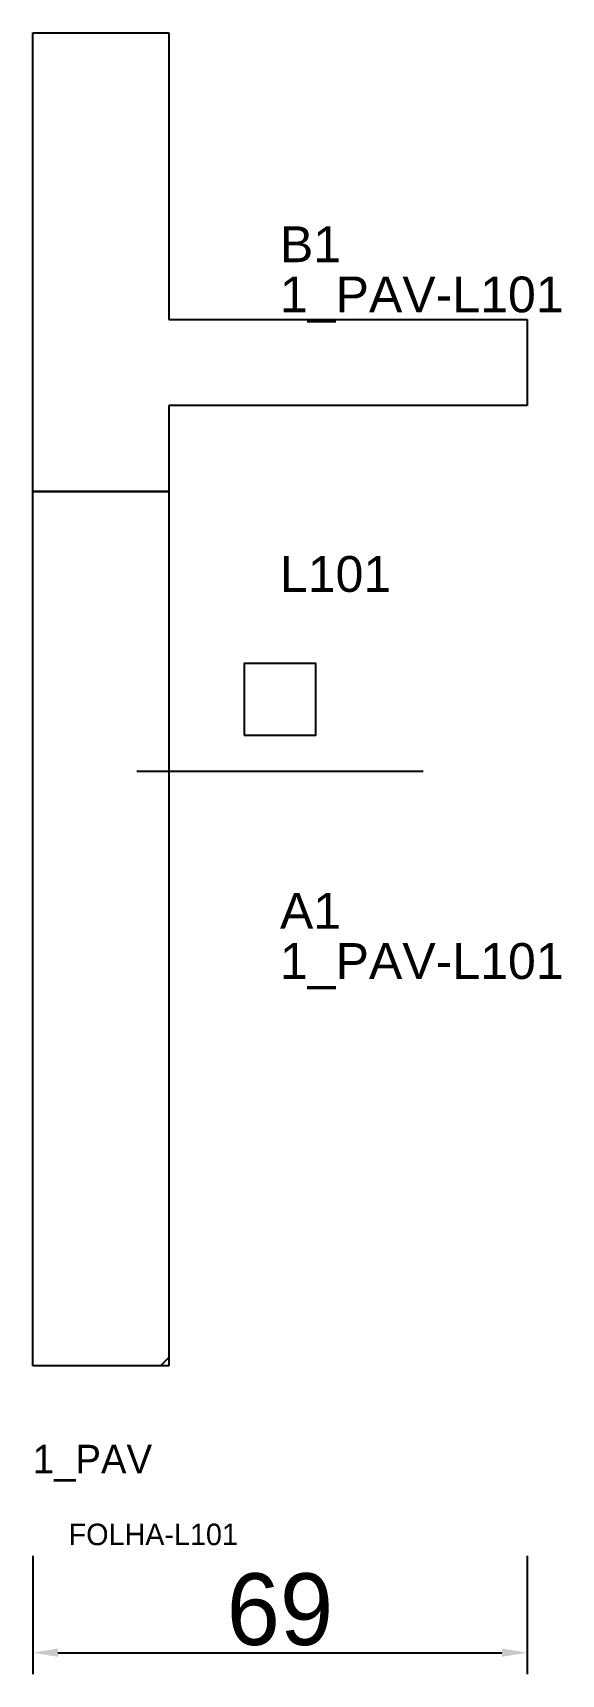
# Model space of a CAD drawing. Header units: metres. Extents: x 222 to 296, y -28 to 202.
import ezdxf

# ---------------------------------------------------------------- set-up
doc = ezdxf.new("R2010")
doc.units = ezdxf.units.M
for name, color, linetype in [('3', 3, 'CONTINUOUS'), ('AUX00', 7, 'CONTINUOUS'), ('COTA', 241, 'CONTINUOUS'), ('FOLHA', 255, 'CONTINUOUS'), ('Hachura', 251, 'CONTINUOUS'), ('NOMENCLATURA', 7, 'CONTINUOUS'), ('Nível', 160, 'CONTINUOUS'), ('Painéis', 200, 'CONTINUOUS'), ('Pilares', 5, 'CONTINUOUS'), ('SARR_2.2x7', 40, 'CONTINUOUS')]:
    doc.layers.add(name, color=color, linetype=linetype)
doc.styles.add('ARIAL', font='Arial.ttf')
doc.styles.add('STR_STANDARD', font='arial.ttf')
doc.dimstyles.new('EZ DXF', dxfattribs={"dimtxt": 10, "dimasz": 3.5, "dimexe": 3, "dimexo": 1.5, "dimgap": 1, "dimtad": 1, "dimdec": 1, "dimdsep": 46, "dimcen": 2.5, "dimazin": 3, "dimtfac": 1, "dimtmove": 0, "dimatfit": 3})

msp = doc.modelspace()

# ---------------------------------------------------------------- hatches: boundary and pattern name
at = {"layer": 'Hachura'}
h = msp.add_hatch(dxfattribs=at)
h.set_pattern_fill('ANSI31', scale=50)
h.paths.add_polyline_path([(222.2, 15.5), (222.2, 201.5), (241.2, 201.5), (241.2, 161.5), (291.2, 161.5), (291.2, 149.5), (241.2, 149.5), (241.2, 15.5)])
h = msp.add_hatch(dxfattribs=at)
h.set_pattern_fill('ANSI31', scale=50)
h.paths.add_polyline_path([(222.2, 15.5), (222.2, 201.5), (241.2, 201.5), (241.2, 161.5), (291.2, 161.5), (291.2, 149.5), (241.2, 149.5), (241.2, 15.5)])

# ---------------------------------------------------------------- linework, layer by layer
at = {"layer": '3'}
msp.add_lwpolyline([(222.2, 137.5), (241.2, 137.5)], close=True, dxfattribs=at)
msp.add_lwpolyline([(222.2, 137.5), (241.2, 137.5)], close=True, dxfattribs=at)
at = {"layer": 'Painéis', "color": 200}
for p, q in [((222.2, 15.5), (222.2, 201.5)), ((222.2, 201.5), (241.2, 201.5)), ((222.2, 15.5), (222.2, 201.5)), ((222.2, 201.5), (241.2, 201.5)), ((241.2, 201.5), (241.2, 161.5)), ((241.2, 201.5), (241.2, 161.5)), ((241.2, 161.5), (291.2, 161.5)), ((241.2, 161.5), (291.2, 161.5)), ((291.2, 161.5), (291.2, 149.5)), ((291.2, 161.5), (291.2, 149.5)), ((291.2, 149.5), (241.2, 149.5)), ((241.2, 149.5), (241.2, 15.5)), ((291.2, 149.5), (241.2, 149.5)), ((241.2, 149.5), (241.2, 15.5)), ((241.2, 15.5), (222.2, 15.5)), ((241.2, 15.5), (222.2, 15.5))]:
    msp.add_line(p, q, dxfattribs=at)
at = {"layer": 'Pilares'}
msp.add_lwpolyline([(251.7, 103.5), (261.7, 103.5), (261.7, 113.5), (251.7, 113.5)], close=True, dxfattribs=at)
msp.add_lwpolyline([(251.7, 103.5), (261.7, 103.5), (261.7, 113.5), (251.7, 113.5)], close=True, dxfattribs=at)
at = {"layer": 'SARR_2.2x7'}
msp.add_line((236.7, 98.5), (276.7, 98.5), dxfattribs=at)
msp.add_line((236.7, 98.5), (276.7, 98.5), dxfattribs=at)

# ---------------------------------------------------------------- texts
at = {"layer": '3', "style": 'STR_STANDARD'}
for s, p in [('B1', (256.7, 169.5)), ('B1', (256.7, 169.5)), ('A1', (256.7, 76.5)), ('A1', (256.7, 76.5))]:
    msp.add_text(s, height=5, dxfattribs=at).set_placement(p)
at = {"layer": 'AUX00', "style": 'STR_STANDARD'}
for p in [(256.7, 162.5), (256.7, 162.5), (256.7, 69.5), (256.7, 69.5)]:
    msp.add_text('1_PAV-L101', height=5, dxfattribs=at).set_placement(p)
at = {"layer": 'FOLHA'}
msp.add_text('FOLHA-L101', height=3, dxfattribs=at).set_placement((227.2, -9.5))
msp.add_text('FOLHA-L101', height=3, dxfattribs=at).set_placement((227.2, -9.5))
at = {"layer": 'NOMENCLATURA', "insert": (256.7, 128.5), "char_height": 5, "attachment_point": 1, "style": 'ARIAL'}
msp.add_mtext('L101', dxfattribs=at)
msp.add_mtext('L101', dxfattribs=at)
at = {"layer": 'Nível'}
msp.add_text('1_PAV', height=4, dxfattribs=at).set_placement((222.2, 0.5))
msp.add_text('1_PAV', height=4, dxfattribs=at).set_placement((222.2, 0.5))

# ---------------------------------------------------------------- dimensions: what is measured, and where the dimension line sits
at = {"layer": 'COTA'}
msp.add_linear_dim(base=(222.2, -24.5), p1=(222.2, -9.5), p2=(291.2, -9.5), dimstyle='EZ DXF', dxfattribs=at).render()
msp.add_linear_dim(base=(222.2, -24.5), p1=(222.2, -9.5), p2=(291.2, -9.5), dimstyle='EZ DXF', dxfattribs=at).render()

doc.saveas('drawing.dxf')
